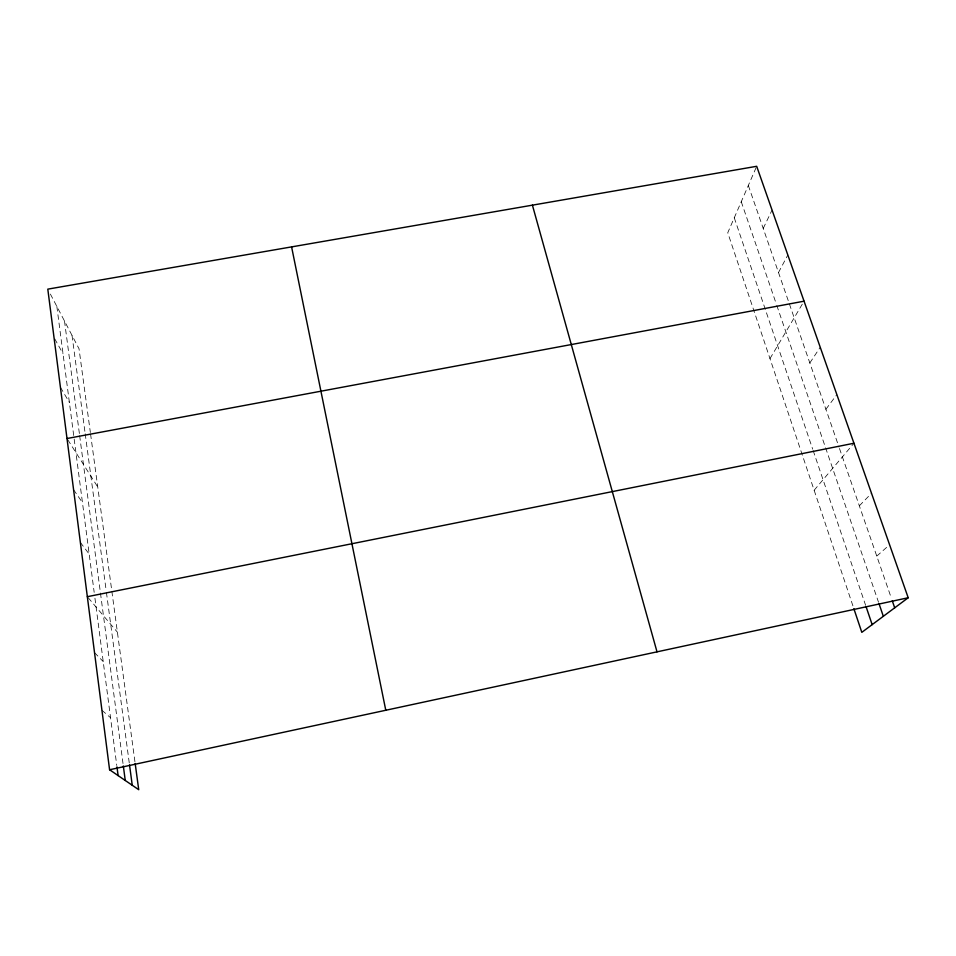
<?xml version="1.0" encoding="UTF-8"?>
<svg xmlns="http://www.w3.org/2000/svg" width="956" height="956" viewBox="0 0 956 956"><rect width="100%" height="100%" fill="white"/><g stroke="black" fill="none" stroke-linecap="round" stroke-linejoin="round"><path stroke-width="0.72" stroke-dasharray="4.78 3.58" d="M756.124 167.575L727.755 232.738L853.421 607.347M763.211 228.436L772.054 210.057M778.495 272.532L787.828 255.001M769.986 358.608L804.056 301.188M809.828 362.945L820.236 347.255M825.888 409.288L836.858 394.601M814.142 490.249L853.947 443.249M859.348 505.808L871.514 493.296M876.772 556.105L889.594 544.765M101.933 710.284L110.549 717.717M94.525 652.637L103.212 661.564M88.215 597.739L117.397 632.191M80.352 542.422L89.183 554.086M73.576 489.711L82.467 502.629M67.745 439.688L97.739 486.974M60.419 387.276L69.394 402.5M54.707 338.759L63.036 353.792M50.381 294.078L79.025 348.761L90.366 432.482M748.333 185.488L838.998 447.097M839.476 448.495L891.303 598.038M741.259 201.728L776.32 304.044M776.798 305.442L825.112 446.416M825.59 447.79L878.516 602.22M734.268 217.789L812.696 449.189M813.174 450.575L865.622 605.339M90.557 433.928L111.661 589.804M111.852 591.262L134.975 761.992M72.023 335.389L85 432.339M85.204 433.797L106.236 590.951M106.427 592.397L129.335 763.486M64.494 321.013L79.456 434.12M79.635 435.566L123.145 764.537M56.846 306.422L94.178 592.338M94.943 598.217L116.775 765.457"/><path stroke-width="1.43" d="M135.166 763.45L138.728 789.704L109.582 769.747L47.8 289.142L756.686 166.296L908.2 597.751L861.81 632.346L853.887 608.733M109.582 769.747L908.2 597.751M87.331 596.699L853.947 443.249M67.004 438.517L804.056 301.188M892.283 600.822L894.697 607.813M878.994 603.63L883.332 616.297M866.088 606.713L872.159 624.627M532.408 205.158L657.011 651.849M291.592 246.887L385.782 710.26M129.526 764.931L132.251 785.27M123.336 765.983L125.248 780.478M116.967 766.903L118.102 775.579"/></g></svg>
